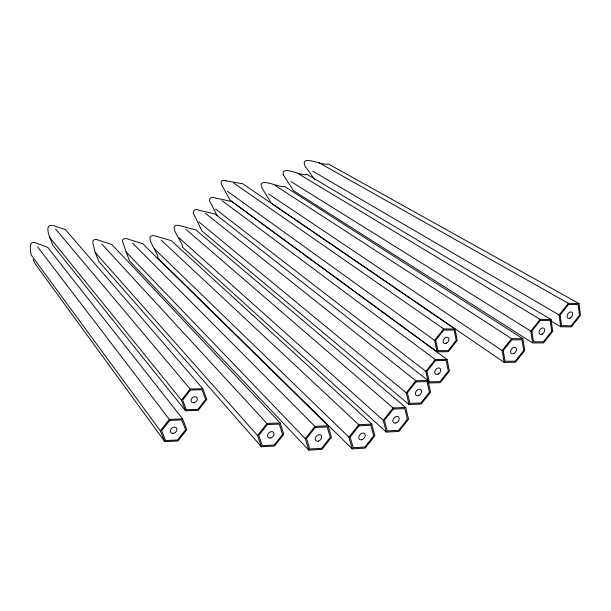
<?xml version="1.0" encoding="UTF-8"?>
<svg xmlns="http://www.w3.org/2000/svg" width="611" height="611" viewBox="0 0 611 611"><rect width="100%" height="100%" fill="white"/><g stroke="black" fill="none" stroke-linecap="round" stroke-linejoin="round"><path stroke-width="0.92" d="M283.359 175.021C280.319 163.832 304.354 177.854 306.577 174.135L551.091 319.545L552.718 331.33L543.53 342.931L532.586 342.908L293.586 190.769L283.313 174.845M185.561 410.791L181.429 400.121L190.128 389.016L202.837 388.733L206.793 399.403L198.208 410.363L185.561 410.791L53.004 245.546C51.775 241.681 41.976 223.107 53.18 225.558L65.377 229.591L202.837 388.733M164.764 441.623L160.349 430.831L169.323 419.367L182.59 418.863L186.821 429.67L177.969 440.966L164.764 441.623L35.071 263.685L33.17 259.4M261.409 446.771L257.521 435.506L266.954 423.507L280.144 422.949L283.832 434.23L274.53 446.045L261.409 446.771L98.837 261.447L95.232 252.542L92.742 242.414C92.299 239.497 95.843 238.909 97.928 239.963L111.935 244.583L280.144 422.949M308.861 450.147L305.256 438.645L314.925 426.371L328.061 425.775L331.468 437.293L321.944 449.383L308.861 450.147L129.402 260.821L122.513 241.505C121.833 238.519 125.69 237.977 127.737 239.016L142.73 243.69L328.061 425.775M352.249 448.856L348.927 437.178L358.764 424.706L371.771 424.118L374.894 435.819L365.202 448.092L352.249 448.856L157.691 257.918C159.807 254.359 141.11 232.974 155.324 235.961L171.179 240.604L371.771 424.118M437.056 351.737L434.627 340.35L443.655 328.909L454.981 329.024L457.249 340.419L448.344 351.699L437.056 351.737L230.019 200.057L222.183 185.79C220.846 184.255 220.266 180.1 223.275 180.474M386.305 432.061L383.273 420.33L393.049 407.942L405.712 407.484L408.553 419.23L398.914 431.427L386.305 432.061L182.429 247.157C184.178 243.659 165.184 222.671 179.474 225.566L195.864 229.927L405.712 407.484M409.019 404.482L406.231 392.835L415.778 380.745L427.96 380.493L430.564 392.155L421.155 404.062L409.019 404.482L201.928 230.989L194.458 215.408C191.274 212.246 194.68 207.778 198.552 210.146L215.133 214.041L427.96 380.493M425.852 371.373L435.215 359.512L447.038 359.421L449.444 371.014L440.21 382.7L428.441 382.96L425.852 371.373L215.515 209.069M504.167 362.392L502.143 350.592L511.575 338.677L522.894 338.723L524.75 350.531L515.455 362.27L504.167 362.392L271.261 203.081L262.211 188.325C255.658 175.136 281.908 189.051 284.367 186.302L522.894 338.723M532.586 342.908L530.806 331.131L540.124 319.362L551.091 319.545M560.692 326.748L559.126 314.963L568.367 303.293L579.045 303.591L580.45 315.383L571.338 326.885L560.692 326.748L550.87 320.89M224.703 180.604L242.727 183.758L454.981 329.024M222.496 180.405L226.123 180.726M579.045 303.591L328.038 163.763C325.128 166.994 298.932 153.162 305.187 166.291L314.573 179.512M319.225 162.854L568.367 303.293M312.733 171.164L559.126 314.963M297.595 173.28L540.124 319.362M291.065 181.635L530.806 331.131M275.187 185.492L511.575 338.677M268.603 193.931L502.143 350.592M233.608 182.964L443.655 328.909M227.223 191.159L434.627 340.35M447.038 359.421L231.485 201.393L214.728 197.857C210.879 195.68 207.603 199.843 210.68 203.051L217.157 215.607M222.068 200.668L435.215 359.512M205.502 213.369L415.778 380.745M198.865 221.885L406.231 392.835M185.958 229.324L393.049 407.942M179.206 237.985L383.273 420.33M161.098 240.054L358.764 424.706M154.323 248.753L348.927 437.178M132.602 243.155L314.925 426.371M125.904 251.77L305.256 438.645M101.816 244.064L266.954 423.507M95.232 252.542L257.521 435.506M55.586 229.033L190.128 389.016M49.369 237.053L181.429 400.121M182.59 418.863L47.727 247.363L35.667 242.827C28.083 240.054 30.512 251.427 31.26 255.085L160.349 430.831M37.615 246.882L169.323 419.367M190.51 390.039L182.643 400.09L186.378 409.752L197.834 409.362L205.609 399.441L202.02 389.772L190.51 390.039M169.736 420.406L161.617 430.778L165.604 440.546L177.564 439.966L185.591 429.724L181.75 419.94L169.736 420.406M267.312 424.584L258.781 435.444L262.295 445.648L274.179 444.999L282.61 434.284L279.258 424.072L267.312 424.584M315.261 427.471L306.508 438.583L309.769 448.993L321.615 448.314L330.253 437.354L327.152 426.929L315.261 427.471M359.069 425.829L350.172 437.109L353.173 447.695L364.904 447.008L373.688 435.887L370.854 425.287L359.069 425.829M443.876 330.001L435.712 340.35L437.896 350.668L448.123 350.638L456.196 340.419L454.141 330.093L443.876 330.001M393.331 409.072L384.487 420.276L387.221 430.9L398.647 430.335L407.377 419.283L404.795 408.644L393.331 409.072M416.03 381.867L407.4 392.804L409.912 403.352L420.903 402.977L429.426 392.186L427.066 381.631L416.03 381.867M435.46 360.627L426.982 371.358L429.312 381.852L439.973 381.623L448.344 371.03L446.16 360.528L435.46 360.627M511.758 339.808L503.22 350.592L505.045 361.269L515.272 361.17L523.703 350.531L522.015 339.846L511.758 339.808M540.284 320.485L531.853 331.139L533.464 341.809L543.37 341.832L551.702 331.322L550.221 320.645L540.284 320.485M568.513 304.423L560.15 314.978L561.555 325.655L571.201 325.785L579.457 315.368L578.174 304.683L568.513 304.423M570.216 318.033A3.597 2.368 -56.5 0 0 572.087 312.366A3.597 2.368 -56.5 0 0 567.275 315.116A3.597 2.368 -56.5 0 0 570.216 318.033M395.875 422.988A3.796 2.681 -49.1 0 0 398.846 417.305A3.796 2.681 -49.1 0 0 393.293 419.024A3.796 2.681 -49.1 0 0 395.875 422.988M513.988 353.418A3.666 2.475 -54.4 0 0 515.799 347.69A3.666 2.475 -54.4 0 0 510.788 350.561A3.666 2.475 -54.4 0 0 513.988 353.418M542.24 334.087A3.62 2.413 -55.5 0 0 544.08 328.397A3.62 2.413 -55.5 0 0 539.185 331.193A3.62 2.413 -55.5 0 0 542.24 334.087M438.331 374.001A3.635 2.559 -52 0 0 439.989 368.341A3.635 2.559 -52 0 0 434.872 371.228A3.635 2.559 -52 0 0 438.331 374.001M318.446 441.127A3.781 2.75 -45.8 0 0 321.31 435.506A3.781 2.75 -45.8 0 0 315.604 437.255A3.781 2.75 -45.8 0 0 318.446 441.127M361.926 439.706A3.834 2.727 -47.5 0 0 364.882 433.993A3.834 2.727 -47.5 0 0 359.207 435.773A3.834 2.727 -47.5 0 0 361.926 439.706M194.359 402.672A3.437 2.704 -41 0 0 196.826 397.555A3.437 2.704 -41 0 0 191.388 399.052A3.437 2.704 -41 0 0 194.359 402.672M173.02 433.352A3.559 2.772 -38.9 0 0 176.77 428.578A3.559 2.772 -38.9 0 0 171.217 428.807A3.559 2.772 -38.9 0 0 173.02 433.352M446.572 343.145A3.513 2.49 -53.4 0 0 448.191 337.631A3.513 2.49 -53.4 0 0 443.273 340.365A3.513 2.49 -53.4 0 0 446.572 343.145M418.321 395.668A3.704 2.612 -50.7 0 0 421.239 390.093A3.704 2.612 -50.7 0 0 415.885 391.704A3.704 2.612 -50.7 0 0 418.321 395.668M270.833 437.957A3.704 2.765 -43.9 0 0 273.575 432.458A3.704 2.765 -43.9 0 0 267.893 434.161A3.704 2.765 -43.9 0 0 270.833 437.957"/></g></svg>
